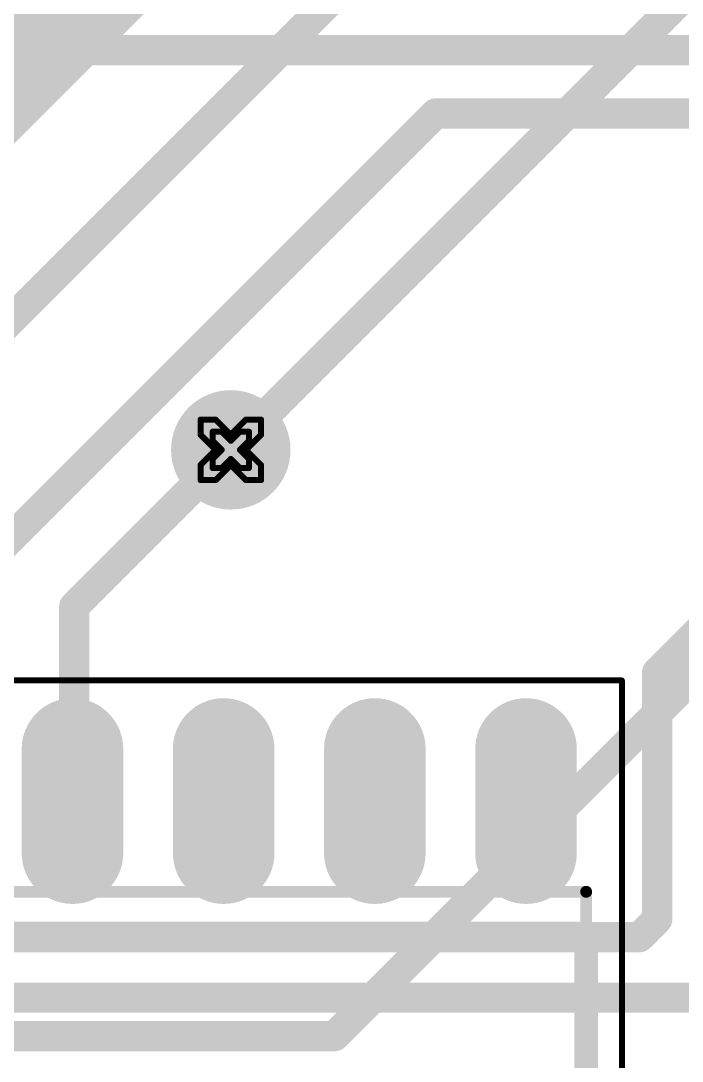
# Model space of a CAD drawing. Header units: millimetres. Extents: x 3219 to 51106, y -14166 to 2063.
# Drawn here: x 5585.94 to 5591.5, y 1779.32 to 1788.06 of the extents above; entities that cross this region are included whole.
import ezdxf

# ---------------------------------------------------------------- set-up
doc = ezdxf.new("R2010")
doc.units = ezdxf.units.MM
doc.layers.get('0').update_dxf_attribs({"lineweight": 53})
for name, color, linetype in [('Bottom Layer', 5, 'Continuous'), ('Bottom Solder', 6, 'Continuous'), ('Drill Drawing', 1, 'Continuous'), ('Mechanical 13', 56, 'Continuous'), ('Mechanical 15', 56, 'Continuous'), ('Top Layer', 1, 'Continuous'), ('Top Overlay', 2, 'Continuous'), ('Top Paste', 8, 'Continuous'), ('Top Solder', 216, 'Continuous')]:
    doc.layers.add(name, color=color, linetype=linetype)

# ---------------------------------------------------------------- blocks, each defined once
blk = doc.blocks.new('16_SOIC_92')
at = {"layer": 'Top Layer'}
h = blk.add_hatch(color=1, dxfattribs=at)
edge = h.paths.add_edge_path()
edge.add_arc((2.2745, -0.635), 0.325, 90, 270)
edge.add_line((2.2745, -0.96), (3.1495, -0.96))
edge.add_arc((3.1495, -0.635), 0.325, 270, 450)
edge.add_line((3.1495, -0.31), (2.2745, -0.31))
h = blk.add_hatch(color=1, dxfattribs=at)
edge = h.paths.add_edge_path()
edge.add_arc((2.2745, -1.905), 0.325, 90, 270)
edge.add_line((2.2745, -2.23), (3.1495, -2.23))
edge.add_arc((3.1495, -1.905), 0.325, 270, 450)
edge.add_line((3.1495, -1.58), (2.2745, -1.58))
h = blk.add_hatch(color=1, dxfattribs=at)
edge = h.paths.add_edge_path()
edge.add_arc((2.2745, -3.175), 0.325, 90, 270)
edge.add_line((2.2745, -3.5), (3.1495, -3.5))
edge.add_arc((3.1495, -3.175), 0.325, 270, 450)
edge.add_line((3.1495, -2.85), (2.2745, -2.85))
h = blk.add_hatch(color=1, dxfattribs=at)
edge = h.paths.add_edge_path()
edge.add_arc((2.2745, -4.445), 0.325, 90, 270)
edge.add_line((2.2745, -4.77), (3.1495, -4.77))
edge.add_arc((3.1495, -4.445), 0.325, 270, 450)
edge.add_line((3.1495, -4.12), (2.2745, -4.12))
at = {"layer": 'Top Paste'}
h = blk.add_hatch(color=8, dxfattribs=at)
edge = h.paths.add_edge_path()
edge.add_arc((2.2745, -0.635), 0.325, 90, 270)
edge.add_line((2.2745, -0.96), (3.1495, -0.96))
edge.add_arc((3.1495, -0.635), 0.325, 270, 450)
edge.add_line((3.1495, -0.31), (2.2745, -0.31))
h = blk.add_hatch(color=8, dxfattribs=at)
edge = h.paths.add_edge_path()
edge.add_arc((2.2745, -1.905), 0.325, 90, 270)
edge.add_line((2.2745, -2.23), (3.1495, -2.23))
edge.add_arc((3.1495, -1.905), 0.325, 270, 450)
edge.add_line((3.1495, -1.58), (2.2745, -1.58))
h = blk.add_hatch(color=8, dxfattribs=at)
edge = h.paths.add_edge_path()
edge.add_arc((2.2745, -3.175), 0.325, 90, 270)
edge.add_line((2.2745, -3.5), (3.1495, -3.5))
edge.add_arc((3.1495, -3.175), 0.325, 270, 450)
edge.add_line((3.1495, -2.85), (2.2745, -2.85))
h = blk.add_hatch(color=8, dxfattribs=at)
edge = h.paths.add_edge_path()
edge.add_arc((2.2745, -4.445), 0.325, 90, 270)
edge.add_line((2.2745, -4.77), (3.1495, -4.77))
edge.add_arc((3.1495, -4.445), 0.325, 270, 450)
edge.add_line((3.1495, -4.12), (2.2745, -4.12))
at = {"layer": 'Top Solder'}
h = blk.add_hatch(color=216, dxfattribs=at)
edge = h.paths.add_edge_path()
edge.add_arc((2.2745, -0.635), 0.4266, 90, 270)
edge.add_line((2.2745, -1.0616), (3.1495, -1.0616))
edge.add_arc((3.1495, -0.635), 0.4266, 270, 450)
edge.add_line((3.1495, -0.2084), (2.2745, -0.2084))
h = blk.add_hatch(color=216, dxfattribs=at)
edge = h.paths.add_edge_path()
edge.add_arc((2.2745, -1.905), 0.4266, 90, 270)
edge.add_line((2.2745, -2.3316), (3.1495, -2.3316))
edge.add_arc((3.1495, -1.905), 0.4266, 270, 450)
edge.add_line((3.1495, -1.4784), (2.2745, -1.4784))
h = blk.add_hatch(color=216, dxfattribs=at)
edge = h.paths.add_edge_path()
edge.add_arc((2.2745, -3.175), 0.4266, 90, 270)
edge.add_line((2.2745, -3.6016), (3.1495, -3.6016))
edge.add_arc((3.1495, -3.175), 0.4266, 270, 450)
edge.add_line((3.1495, -2.7484), (2.2745, -2.7484))
h = blk.add_hatch(color=216, dxfattribs=at)
edge = h.paths.add_edge_path()
edge.add_arc((2.2745, -4.445), 0.4266, 90, 270)
edge.add_line((2.2745, -4.8716), (3.1495, -4.8716))
edge.add_arc((3.1495, -4.445), 0.4266, 270, 450)
edge.add_line((3.1495, -4.0184), (2.2745, -4.0184))
at = {"layer": 'Mechanical 13'}
for points in [[(1.95, 4.95, 0.1, 0.1, 0), (1.95, -4.95, 0.1, 0.1, 0)], [(-1.95, -4.95, 0.1, 0.1, 0), (1.95, -4.95, 0.1, 0.1, 0)]]:
    blk.add_lwpolyline(points, format="xyseb", dxfattribs=at)
blk.add_lwpolyline([(1.925, -4.95, 0.05, 0.05, 1), (1.975, -4.95, 0.05, 0.05, 1)], format="xyseb", close=True, dxfattribs=at)
blk.add_lwpolyline([(1.925, -4.95, 0.05, 0.05, 1), (1.975, -4.95, 0.05, 0.05, 1)], format="xyseb", close=True, dxfattribs=at)
at = {"layer": 'Mechanical 15'}
for points in [[(3.725, 5.25, 0.05, 0.05, 0), (3.725, -5.25, 0.05, 0.05, 0)], [(-3.725, -5.25, 0.05, 0.05, 0), (3.725, -5.25, 0.05, 0.05, 0)]]:
    blk.add_lwpolyline(points, format="xyseb", dxfattribs=at)
blk.add_lwpolyline([(3.7125, -5.25, 0.025, 0.025, 1), (3.7375, -5.25, 0.025, 0.025, 1)], format="xyseb", close=True, dxfattribs=at)
blk.add_lwpolyline([(3.7125, -5.25, 0.025, 0.025, 1), (3.7375, -5.25, 0.025, 0.025, 1)], format="xyseb", close=True, dxfattribs=at)
at = {"layer": 'Top Overlay'}
for points in [[(1.6, 4.95, 0.2, 0.2, 0), (1.6, -4.95, 0.2, 0.2, 0)], [(-1.6, -4.95, 0.2, 0.2, 0), (1.6, -4.95, 0.2, 0.2, 0)]]:
    blk.add_lwpolyline(points, format="xyseb", dxfattribs=at)
blk.add_lwpolyline([(1.55, -4.95, 0.1, 0.1, 1), (1.65, -4.95, 0.1, 0.1, 1)], format="xyseb", close=True, dxfattribs=at)
blk.add_lwpolyline([(1.55, -4.95, 0.1, 0.1, 1), (1.65, -4.95, 0.1, 0.1, 1)], format="xyseb", close=True, dxfattribs=at)

msp = doc.modelspace()

# ---------------------------------------------------------------- hatches: boundary and pattern name
at = {"layer": 'Bottom Layer'}
h = msp.add_hatch(color=5, dxfattribs=at)
edge = h.paths.add_edge_path()
edge.add_arc((5587.7035, 1784.4581), 0.4, 0, 360)
at = {"layer": 'Bottom Solder'}
h = msp.add_hatch(color=6, dxfattribs=at)
edge = h.paths.add_edge_path()
edge.add_arc((5587.7035, 1784.4581), 0.5016, 0, 360)
at = {"layer": 'Top Layer'}
h = msp.add_hatch(color=1, dxfattribs=at)
edge = h.paths.add_edge_path()
edge.add_arc((5587.7035, 1784.4581), 0.4, 0, 360)
at = {"layer": 'Top Solder'}
h = msp.add_hatch(color=216, dxfattribs=at)
edge = h.paths.add_edge_path()
edge.add_arc((5587.7035, 1784.4581), 0.5016, 0, 360)

# ---------------------------------------------------------------- linework, layer by layer
at = {"layer": 'Bottom Layer'}
for points in [[(5582.366, 1784.2207, 1, 1, 0), (5591.4612, 1793.3159, 1, 1, 0)], [(5584.2655, 1783.9577, 0.254, 0.254, 0), (5592.9909, 1792.6831, 0.254, 0.254, 0)], [(5587.7035, 1784.4581, 0.254, 0.254, 0), (5595.1475, 1791.9021, 0.254, 0.254, 0)], [(5588.574, 1779.5331, 0.254, 0.254, 0), (5592.005, 1782.9641, 0.254, 0.254, 0)], [(5574.8285, 1779.5331, 0.254, 0.254, 0), (5588.574, 1779.5331, 0.254, 0.254, 0)]]:
    msp.add_lwpolyline(points, format="xyseb", dxfattribs=at)
for points in [[(5587.64, 1784.4581, 0.127, 0.127, 1), (5587.767, 1784.4581, 0.127, 0.127, 1)], [(5588.5105, 1779.5331, 0.127, 0.127, 1), (5588.6375, 1779.5331, 0.127, 0.127, 1)], [(5588.5105, 1779.5331, 0.127, 0.127, 1), (5588.6375, 1779.5331, 0.127, 0.127, 1)]]:
    msp.add_lwpolyline(points, format="xyseb", close=True, dxfattribs=at)
at = {"layer": 'Drill Drawing'}
for points in [[(5587.4495, 1784.5851, 0.0508, 0.0508, 0), (5587.4495, 1784.7121, 0.0508, 0.0508, 0)], [(5587.4495, 1784.7121, 0.0508, 0.0508, 0), (5587.5765, 1784.7121, 0.0508, 0.0508, 0)], [(5587.5765, 1784.7121, 0.0508, 0.0508, 0), (5587.7035, 1784.5851, 0.0508, 0.0508, 0)], [(5587.7035, 1784.5851, 0.0508, 0.0508, 0), (5587.8305, 1784.7121, 0.0508, 0.0508, 0)], [(5587.8305, 1784.7121, 0.0508, 0.0508, 0), (5587.9575, 1784.7121, 0.0508, 0.0508, 0)], [(5587.9575, 1784.5851, 0.0508, 0.0508, 0), (5587.9575, 1784.7121, 0.0508, 0.0508, 0)], [(5587.5511, 1784.5343, 0.0508, 0.0508, 0), (5587.5511, 1784.6105, 0.0508, 0.0508, 0)], [(5587.5511, 1784.6105, 0.0508, 0.0508, 0), (5587.6273, 1784.6105, 0.0508, 0.0508, 0)], [(5587.6273, 1784.6105, 0.0508, 0.0508, 0), (5587.7035, 1784.5343, 0.0508, 0.0508, 0)], [(5587.7035, 1784.5343, 0.0508, 0.0508, 0), (5587.7797, 1784.6105, 0.0508, 0.0508, 0)], [(5587.7797, 1784.6105, 0.0508, 0.0508, 0), (5587.8559, 1784.6105, 0.0508, 0.0508, 0)], [(5587.8559, 1784.5343, 0.0508, 0.0508, 0), (5587.8559, 1784.6105, 0.0508, 0.0508, 0)], [(5587.4495, 1784.5851, 0.0508, 0.0508, 0), (5587.5765, 1784.4581, 0.0508, 0.0508, 0)], [(5587.5511, 1784.5343, 0.0508, 0.0508, 0), (5587.6273, 1784.4581, 0.0508, 0.0508, 0)], [(5587.7797, 1784.4581, 0.0508, 0.0508, 0), (5587.8559, 1784.5343, 0.0508, 0.0508, 0)], [(5587.8305, 1784.4581, 0.0508, 0.0508, 0), (5587.9575, 1784.5851, 0.0508, 0.0508, 0)], [(5587.4495, 1784.3311, 0.0508, 0.0508, 0), (5587.5765, 1784.4581, 0.0508, 0.0508, 0)], [(5587.5511, 1784.3819, 0.0508, 0.0508, 0), (5587.6273, 1784.4581, 0.0508, 0.0508, 0)], [(5587.7797, 1784.4581, 0.0508, 0.0508, 0), (5587.8559, 1784.3819, 0.0508, 0.0508, 0)], [(5587.8305, 1784.4581, 0.0508, 0.0508, 0), (5587.9575, 1784.3311, 0.0508, 0.0508, 0)], [(5587.4495, 1784.2041, 0.0508, 0.0508, 0), (5587.4495, 1784.3311, 0.0508, 0.0508, 0)], [(5587.5511, 1784.3057, 0.0508, 0.0508, 0), (5587.5511, 1784.3819, 0.0508, 0.0508, 0)], [(5587.5765, 1784.2041, 0.0508, 0.0508, 0), (5587.7035, 1784.3311, 0.0508, 0.0508, 0)], [(5587.6273, 1784.3057, 0.0508, 0.0508, 0), (5587.7035, 1784.3819, 0.0508, 0.0508, 0)], [(5587.7035, 1784.3819, 0.0508, 0.0508, 0), (5587.7797, 1784.3057, 0.0508, 0.0508, 0)], [(5587.7035, 1784.3311, 0.0508, 0.0508, 0), (5587.8305, 1784.2041, 0.0508, 0.0508, 0)], [(5587.8559, 1784.3057, 0.0508, 0.0508, 0), (5587.8559, 1784.3819, 0.0508, 0.0508, 0)], [(5587.9575, 1784.2041, 0.0508, 0.0508, 0), (5587.9575, 1784.3311, 0.0508, 0.0508, 0)], [(5587.5511, 1784.3057, 0.0508, 0.0508, 0), (5587.6273, 1784.3057, 0.0508, 0.0508, 0)], [(5587.7797, 1784.3057, 0.0508, 0.0508, 0), (5587.8559, 1784.3057, 0.0508, 0.0508, 0)], [(5587.4495, 1784.2041, 0.0508, 0.0508, 0), (5587.5765, 1784.2041, 0.0508, 0.0508, 0)], [(5587.8305, 1784.2041, 0.0508, 0.0508, 0), (5587.9575, 1784.2041, 0.0508, 0.0508, 0)]]:
    msp.add_lwpolyline(points, format="xyseb", dxfattribs=at)
for points in [[(5587.4368, 1784.7121, 0.0254, 0.0254, 1), (5587.4622, 1784.7121, 0.0254, 0.0254, 1)], [(5587.4368, 1784.7121, 0.0254, 0.0254, 1), (5587.4622, 1784.7121, 0.0254, 0.0254, 1)], [(5587.5638, 1784.7121, 0.0254, 0.0254, 1), (5587.5892, 1784.7121, 0.0254, 0.0254, 1)], [(5587.5638, 1784.7121, 0.0254, 0.0254, 1), (5587.5892, 1784.7121, 0.0254, 0.0254, 1)], [(5587.8178, 1784.7121, 0.0254, 0.0254, 1), (5587.8432, 1784.7121, 0.0254, 0.0254, 1)], [(5587.8178, 1784.7121, 0.0254, 0.0254, 1), (5587.8432, 1784.7121, 0.0254, 0.0254, 1)], [(5587.9448, 1784.7121, 0.0254, 0.0254, 1), (5587.9702, 1784.7121, 0.0254, 0.0254, 1)], [(5587.9448, 1784.7121, 0.0254, 0.0254, 1), (5587.9702, 1784.7121, 0.0254, 0.0254, 1)], [(5587.5384, 1784.6105, 0.0254, 0.0254, 1), (5587.5638, 1784.6105, 0.0254, 0.0254, 1)], [(5587.5384, 1784.6105, 0.0254, 0.0254, 1), (5587.5638, 1784.6105, 0.0254, 0.0254, 1)], [(5587.6146, 1784.6105, 0.0254, 0.0254, 1), (5587.64, 1784.6105, 0.0254, 0.0254, 1)], [(5587.6146, 1784.6105, 0.0254, 0.0254, 1), (5587.64, 1784.6105, 0.0254, 0.0254, 1)], [(5587.767, 1784.6105, 0.0254, 0.0254, 1), (5587.7924, 1784.6105, 0.0254, 0.0254, 1)], [(5587.767, 1784.6105, 0.0254, 0.0254, 1), (5587.7924, 1784.6105, 0.0254, 0.0254, 1)], [(5587.8432, 1784.6105, 0.0254, 0.0254, 1), (5587.8686, 1784.6105, 0.0254, 0.0254, 1)], [(5587.8432, 1784.6105, 0.0254, 0.0254, 1), (5587.8686, 1784.6105, 0.0254, 0.0254, 1)], [(5587.4368, 1784.5851, 0.0254, 0.0254, 1), (5587.4622, 1784.5851, 0.0254, 0.0254, 1)], [(5587.4368, 1784.5851, 0.0254, 0.0254, 1), (5587.4622, 1784.5851, 0.0254, 0.0254, 1)], [(5587.5384, 1784.5343, 0.0254, 0.0254, 1), (5587.5638, 1784.5343, 0.0254, 0.0254, 1)], [(5587.5384, 1784.5343, 0.0254, 0.0254, 1), (5587.5638, 1784.5343, 0.0254, 0.0254, 1)], [(5587.6908, 1784.5851, 0.0254, 0.0254, 1), (5587.7162, 1784.5851, 0.0254, 0.0254, 1)], [(5587.6908, 1784.5851, 0.0254, 0.0254, 1), (5587.7162, 1784.5851, 0.0254, 0.0254, 1)], [(5587.6908, 1784.5343, 0.0254, 0.0254, 1), (5587.7162, 1784.5343, 0.0254, 0.0254, 1)], [(5587.6908, 1784.5343, 0.0254, 0.0254, 1), (5587.7162, 1784.5343, 0.0254, 0.0254, 1)], [(5587.8432, 1784.5343, 0.0254, 0.0254, 1), (5587.8686, 1784.5343, 0.0254, 0.0254, 1)], [(5587.8432, 1784.5343, 0.0254, 0.0254, 1), (5587.8686, 1784.5343, 0.0254, 0.0254, 1)], [(5587.9448, 1784.5851, 0.0254, 0.0254, 1), (5587.9702, 1784.5851, 0.0254, 0.0254, 1)], [(5587.9448, 1784.5851, 0.0254, 0.0254, 1), (5587.9702, 1784.5851, 0.0254, 0.0254, 1)], [(5587.5638, 1784.4581, 0.0254, 0.0254, 1), (5587.5892, 1784.4581, 0.0254, 0.0254, 1)], [(5587.5638, 1784.4581, 0.0254, 0.0254, 1), (5587.5892, 1784.4581, 0.0254, 0.0254, 1)], [(5587.6146, 1784.4581, 0.0254, 0.0254, 1), (5587.64, 1784.4581, 0.0254, 0.0254, 1)], [(5587.6146, 1784.4581, 0.0254, 0.0254, 1), (5587.64, 1784.4581, 0.0254, 0.0254, 1)], [(5587.767, 1784.4581, 0.0254, 0.0254, 1), (5587.7924, 1784.4581, 0.0254, 0.0254, 1)], [(5587.767, 1784.4581, 0.0254, 0.0254, 1), (5587.7924, 1784.4581, 0.0254, 0.0254, 1)], [(5587.8178, 1784.4581, 0.0254, 0.0254, 1), (5587.8432, 1784.4581, 0.0254, 0.0254, 1)], [(5587.8178, 1784.4581, 0.0254, 0.0254, 1), (5587.8432, 1784.4581, 0.0254, 0.0254, 1)], [(5587.4368, 1784.3311, 0.0254, 0.0254, 1), (5587.4622, 1784.3311, 0.0254, 0.0254, 1)], [(5587.4368, 1784.3311, 0.0254, 0.0254, 1), (5587.4622, 1784.3311, 0.0254, 0.0254, 1)], [(5587.5384, 1784.3819, 0.0254, 0.0254, 1), (5587.5638, 1784.3819, 0.0254, 0.0254, 1)], [(5587.5384, 1784.3819, 0.0254, 0.0254, 1), (5587.5638, 1784.3819, 0.0254, 0.0254, 1)], [(5587.6908, 1784.3819, 0.0254, 0.0254, 1), (5587.7162, 1784.3819, 0.0254, 0.0254, 1)], [(5587.6908, 1784.3819, 0.0254, 0.0254, 1), (5587.7162, 1784.3819, 0.0254, 0.0254, 1)], [(5587.6908, 1784.3311, 0.0254, 0.0254, 1), (5587.7162, 1784.3311, 0.0254, 0.0254, 1)], [(5587.6908, 1784.3311, 0.0254, 0.0254, 1), (5587.7162, 1784.3311, 0.0254, 0.0254, 1)], [(5587.8432, 1784.3819, 0.0254, 0.0254, 1), (5587.8686, 1784.3819, 0.0254, 0.0254, 1)], [(5587.8432, 1784.3819, 0.0254, 0.0254, 1), (5587.8686, 1784.3819, 0.0254, 0.0254, 1)], [(5587.9448, 1784.3311, 0.0254, 0.0254, 1), (5587.9702, 1784.3311, 0.0254, 0.0254, 1)], [(5587.9448, 1784.3311, 0.0254, 0.0254, 1), (5587.9702, 1784.3311, 0.0254, 0.0254, 1)], [(5587.5384, 1784.3057, 0.0254, 0.0254, 1), (5587.5638, 1784.3057, 0.0254, 0.0254, 1)], [(5587.5384, 1784.3057, 0.0254, 0.0254, 1), (5587.5638, 1784.3057, 0.0254, 0.0254, 1)], [(5587.6146, 1784.3057, 0.0254, 0.0254, 1), (5587.64, 1784.3057, 0.0254, 0.0254, 1)], [(5587.6146, 1784.3057, 0.0254, 0.0254, 1), (5587.64, 1784.3057, 0.0254, 0.0254, 1)], [(5587.767, 1784.3057, 0.0254, 0.0254, 1), (5587.7924, 1784.3057, 0.0254, 0.0254, 1)], [(5587.767, 1784.3057, 0.0254, 0.0254, 1), (5587.7924, 1784.3057, 0.0254, 0.0254, 1)], [(5587.8432, 1784.3057, 0.0254, 0.0254, 1), (5587.8686, 1784.3057, 0.0254, 0.0254, 1)], [(5587.8432, 1784.3057, 0.0254, 0.0254, 1), (5587.8686, 1784.3057, 0.0254, 0.0254, 1)], [(5587.4368, 1784.2041, 0.0254, 0.0254, 1), (5587.4622, 1784.2041, 0.0254, 0.0254, 1)], [(5587.4368, 1784.2041, 0.0254, 0.0254, 1), (5587.4622, 1784.2041, 0.0254, 0.0254, 1)], [(5587.5638, 1784.2041, 0.0254, 0.0254, 1), (5587.5892, 1784.2041, 0.0254, 0.0254, 1)], [(5587.5638, 1784.2041, 0.0254, 0.0254, 1), (5587.5892, 1784.2041, 0.0254, 0.0254, 1)], [(5587.8178, 1784.2041, 0.0254, 0.0254, 1), (5587.8432, 1784.2041, 0.0254, 0.0254, 1)], [(5587.8178, 1784.2041, 0.0254, 0.0254, 1), (5587.8432, 1784.2041, 0.0254, 0.0254, 1)], [(5587.9448, 1784.2041, 0.0254, 0.0254, 1), (5587.9702, 1784.2041, 0.0254, 0.0254, 1)], [(5587.9448, 1784.2041, 0.0254, 0.0254, 1), (5587.9702, 1784.2041, 0.0254, 0.0254, 1)]]:
    msp.add_lwpolyline(points, format="xyseb", close=True, dxfattribs=at)
at = {"layer": 'Top Layer'}
for points in [[(5580.2535, 1781.8509, 0.254, 0.254, 0), (5586.2188, 1787.8161, 0.254, 0.254, 0)], [(5586.2188, 1787.8161, 0.254, 0.254, 0), (5596.566, 1787.8161, 0.254, 0.254, 0)], [(5585.1035, 1782.9626, 0.254, 0.254, 0), (5589.424, 1787.2831, 0.254, 0.254, 0)], [(5589.424, 1787.2831, 0.254, 0.254, 0), (5603.2185, 1787.2831, 0.254, 0.254, 0)], [(5591.285, 1782.5896, 0.254, 0.254, 0), (5593.6535, 1784.9581, 0.254, 0.254, 0)], [(5586.3885, 1783.1431, 0.254, 0.254, 0), (5587.7035, 1784.4581, 0.254, 0.254, 0)], [(5586.3885, 1781.5231, 0.254, 0.254, 0), (5586.3885, 1783.1431, 0.254, 0.254, 0)], [(5591.285, 1780.5134, 0.254, 0.254, 0), (5591.285, 1782.5896, 0.254, 0.254, 0)], [(5586.3735, 1781.5081, 0.254, 0.254, 0), (5586.3885, 1781.5231, 0.254, 0.254, 0)], [(5591.1362, 1780.3646, 0.254, 0.254, 0), (5591.285, 1780.5134, 0.254, 0.254, 0)], [(5583.2695, 1780.3646, 0.254, 0.254, 0), (5591.1362, 1780.3646, 0.254, 0.254, 0)], [(5582.5075, 1779.8566, 0.254, 0.254, 0), (5592.0754, 1779.8566, 0.254, 0.254, 0)]]:
    msp.add_lwpolyline(points, format="xyseb", dxfattribs=at)
for points in [[(5586.1553, 1787.8161, 0.127, 0.127, 1), (5586.2823, 1787.8161, 0.127, 0.127, 1)], [(5586.1553, 1787.8161, 0.127, 0.127, 1), (5586.2823, 1787.8161, 0.127, 0.127, 1)], [(5589.3605, 1787.2831, 0.127, 0.127, 1), (5589.4875, 1787.2831, 0.127, 0.127, 1)], [(5589.3605, 1787.2831, 0.127, 0.127, 1), (5589.4875, 1787.2831, 0.127, 0.127, 1)], [(5587.64, 1784.4581, 0.127, 0.127, 1), (5587.767, 1784.4581, 0.127, 0.127, 1)], [(5586.325, 1783.1431, 0.127, 0.127, 1), (5586.452, 1783.1431, 0.127, 0.127, 1)], [(5586.325, 1783.1431, 0.127, 0.127, 1), (5586.452, 1783.1431, 0.127, 0.127, 1)], [(5591.2215, 1782.5896, 0.127, 0.127, 1), (5591.3485, 1782.5896, 0.127, 0.127, 1)], [(5591.2215, 1782.5896, 0.127, 0.127, 1), (5591.3485, 1782.5896, 0.127, 0.127, 1)], [(5586.325, 1781.5231, 0.127, 0.127, 1), (5586.452, 1781.5231, 0.127, 0.127, 1)], [(5586.325, 1781.5231, 0.127, 0.127, 1), (5586.452, 1781.5231, 0.127, 0.127, 1)], [(5586.31, 1781.5081, 0.127, 0.127, 1), (5586.437, 1781.5081, 0.127, 0.127, 1)], [(5591.2215, 1780.5134, 0.127, 0.127, 1), (5591.3485, 1780.5134, 0.127, 0.127, 1)], [(5591.2215, 1780.5134, 0.127, 0.127, 1), (5591.3485, 1780.5134, 0.127, 0.127, 1)], [(5591.0727, 1780.3646, 0.127, 0.127, 1), (5591.1997, 1780.3646, 0.127, 0.127, 1)], [(5591.0727, 1780.3646, 0.127, 0.127, 1), (5591.1997, 1780.3646, 0.127, 0.127, 1)]]:
    msp.add_lwpolyline(points, format="xyseb", close=True, dxfattribs=at)

# ---------------------------------------------------------------- block references
at = {"rotation": 90}
msp.add_blockref('16_SOIC_92', (5585.7385, 1778.7961), dxfattribs=at)

doc.saveas('drawing.dxf')
